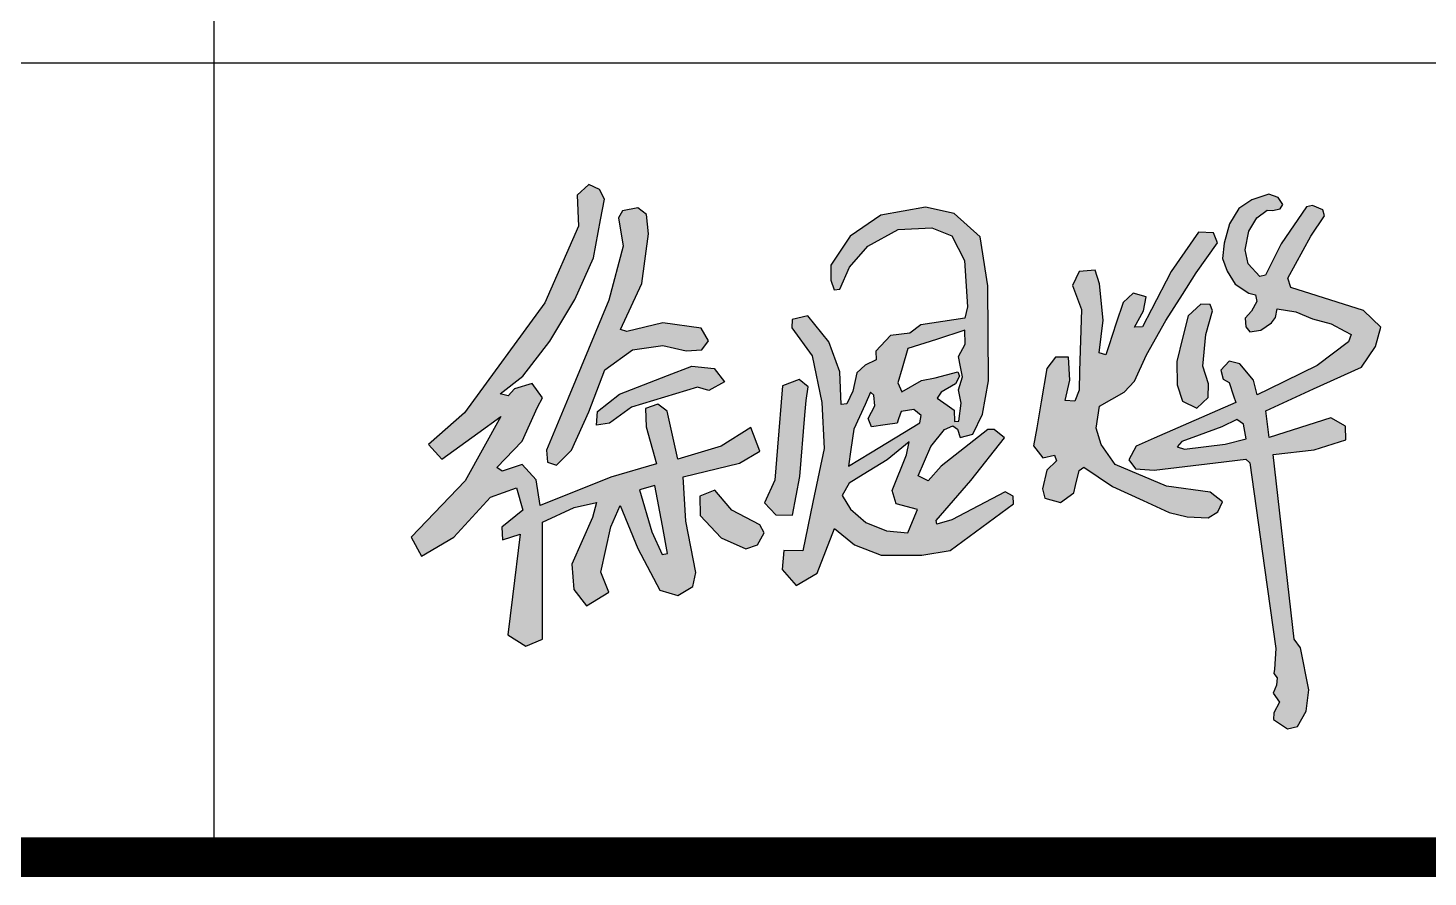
# Model space of a CAD drawing. Extents: x -417156 to 1571408, y 205758 to 1045562.
# Drawn here: x 1045595 to 1047358, y 1020801 to 1021870 of the extents above; entities that cross this region are included whole.
import ezdxf

# ---------------------------------------------------------------- set-up
doc = ezdxf.new("R2010")
doc.units = 0
doc.header["$LTSCALE"] = 1000
doc.header["$MEASUREMENT"] = 0
doc.layers.get('0').update_dxf_attribs({"linetype": 'CONTINUOUS'})
doc.layers.add('PP-PM-TK', color=7, linetype='CONTINUOUS')
doc.layers.add('PUB_TITLE', color=4, linetype='CONTINUOUS')

msp = doc.modelspace()

# ---------------------------------------------------------------- hatches: boundary and pattern name
h = msp.add_hatch(color=256)
h.paths.add_polyline_path([(1047125.7, 1021370.7), (1047117.5, 1021376.6), (1047098.4, 1021367.4), (1047070.1, 1021357), (1047048, 1021348.8), (1047042.4, 1021342.2), (1047051.3, 1021339.2), (1047102.7, 1021345.8), (1047129, 1021352.2)], flags=16)
h.paths.add_polyline_path([(1047155.7, 1021640.4), (1047162.2, 1021639.9), (1047171.8, 1021642), (1047175.4, 1021647.4), (1047169.3, 1021656.4), (1047157.8, 1021660.3), (1047136.2, 1021653.2), (1047119.9, 1021642.2), (1047108.2, 1021622.9), (1047101.3, 1021598.8), (1047099.4, 1021579.6), (1047105.1, 1021563.3), (1047115.1, 1021547), (1047132.3, 1021535.9), (1047141, 1021533.6), (1047142.7, 1021525.3), (1047135.8, 1021512.9), (1047127.8, 1021504.2), (1047128.7, 1021493.3), (1047133.7, 1021486.9), (1047147.7, 1021489.2), (1047161.1, 1021498.6), (1047166.3, 1021505), (1047168, 1021516.1), (1047191.5, 1021512.4), (1047212.8, 1021503.4), (1047236.3, 1021497.3), (1047253.4, 1021487.9), (1047261.3, 1021483.6), (1047258, 1021474.4), (1047218.7, 1021444.8), (1047157.8, 1021414.9), (1047143, 1021407.6), (1047138.4, 1021426.4), (1047121.2, 1021446.7), (1047107.6, 1021450.2), (1047097.1, 1021438.9), (1047100.3, 1021427.4), (1047107.8, 1021423.3), (1047113.3, 1021406.5), (1047116, 1021398.1), (1047013.2, 1021353.1), (1046990.7, 1021343.3), (1046981.4, 1021325.9), (1046989.8, 1021314.4), (1047013.4, 1021312.9), (1047090.6, 1021322.1), (1047128.6, 1021326.6), (1047133.9, 1021322.3), (1047152.3, 1021190.1), (1047166.4, 1021088.4), (1047164.9, 1021062.4), (1047163.9, 1021056.7), (1047168.3, 1021051.6), (1047167.4, 1021042), (1047163.1, 1021032.3), (1047171, 1021020.9), (1047163.9, 1021007.5), (1047163.7, 1020998.9), (1047181.3, 1020987.1), (1047194, 1020990.2), (1047204.7, 1021009.4), (1047208.1, 1021036.4), (1047197.5, 1021089.4), (1047189.7, 1021100.1), (1047163.1, 1021332.5), (1047214.8, 1021338.7), (1047254.5, 1021351.1), (1047254.1, 1021368.4), (1047235.9, 1021378.7), (1047158.2, 1021353.9), (1047154, 1021387.8), (1047214, 1021415.1), (1047274.5, 1021442.6), (1047292.2, 1021468.5), (1047298.8, 1021492.9), (1047276.9, 1021514), (1047185.5, 1021542.9), (1047181.7, 1021554.5), (1047210.5, 1021607.5), (1047227.6, 1021633.1), (1047225.9, 1021640.8), (1047212.8, 1021646.3), (1047205, 1021644.5), (1047173.4, 1021597.8), (1047153.7, 1021558.2), (1047146.2, 1021556.6), (1047131.5, 1021572.8), (1047127.9, 1021590.4), (1047132.6, 1021613.6), (1047142.7, 1021630.5)])
h.paths.add_polyline_path([(1047083.6, 1021521.3), (1047072.1, 1021522), (1047056, 1021507.1), (1047049, 1021479), (1047041.8, 1021449.7), (1047042.1, 1021420.5), (1047049, 1021399.6), (1047066.9, 1021391.1), (1047081.2, 1021404.5), (1047081.8, 1021421.4), (1047074.5, 1021443.8), (1047078.4, 1021483.5), (1047086.6, 1021513.5)], flags=17)
h.paths.add_polyline_path([(1046944.3, 1021547.7), (1046939.1, 1021564.7), (1046918.6, 1021562.9), (1046910.3, 1021545.6), (1046921.8, 1021515), (1046919.3, 1021437.5), (1046918.6, 1021413.8), (1046913.5, 1021399.8), (1046901.3, 1021400.6), (1046907, 1021426.1), (1046905.2, 1021455), (1046889, 1021455.3), (1046878.2, 1021440.9), (1046871, 1021399.1), (1046865.3, 1021366), (1046861.4, 1021343.7), (1046873.1, 1021328.5), (1046887.9, 1021331.7), (1046890.1, 1021324.5), (1046878.2, 1021313.1), (1046872.8, 1021289.4), (1046875.7, 1021277.5), (1046895.1, 1021272.1), (1046912.1, 1021284.3), (1046914.2, 1021293.7), (1046918.6, 1021312.4), (1046924.7, 1021316.7), (1046960.8, 1021292.2), (1046999.4, 1021274.6), (1047032.2, 1021259.6), (1047054.9, 1021254.1), (1047081.2, 1021253), (1047093.5, 1021260.5), (1047099.2, 1021273.2), (1047083.7, 1021285.4), (1047028.6, 1021292.6), (1046964, 1021320.1), (1046946.7, 1021345), (1046940.2, 1021365.9), (1046944.5, 1021393.6), (1046975.6, 1021410.9), (1046988.5, 1021424.9), (1047003.5, 1021458.2), (1047028, 1021501.2), (1047048.8, 1021533.9), (1047066.2, 1021561.2), (1047092.9, 1021599.2), (1047088, 1021611.5), (1047069.2, 1021612.4), (1047034.8, 1021563.2), (1047009.8, 1021515.1), (1046998.5, 1021493.3), (1046988.3, 1021493), (1046999.7, 1021513.6), (1047003.1, 1021531.1), (1046986.8, 1021535.7), (1046974.1, 1021524.1), (1046965.5, 1021497.9), (1046956.1, 1021469.5), (1046952.4, 1021458.2), (1046944, 1021460.7), (1046948.9, 1021501.9)])
h.paths.add_polyline_path([(1046701.2, 1021332.1), (1046704.5, 1021348.4), (1046677, 1021325.9), (1046646.6, 1021307.5), (1046629, 1021296.7), (1046620.4, 1021281.2), (1046630.6, 1021263.6), (1046650.3, 1021247.2), (1046676.2, 1021236.6), (1046702.8, 1021234.1), (1046713.9, 1021260.3), (1046715.2, 1021263.4), (1046688.5, 1021270.6), (1046683.1, 1021287.4)], flags=16)
h.paths.add_polyline_path([(1046775.3, 1021471.4), (1046775, 1021489), (1046739, 1021477.6), (1046703, 1021466.2), (1046695.9, 1021441.3), (1046690.5, 1021422.7), (1046695.5, 1021411.6), (1046720.1, 1021425.7), (1046737.4, 1021429.3), (1046766.1, 1021436.8), (1046768.1, 1021431.2), (1046762.9, 1021421.4), (1046745.2, 1021411), (1046740, 1021403.5), (1046752.4, 1021394.7), (1046761.2, 1021388.4), (1046761.6, 1021374.1), (1046767.4, 1021374.7), (1046770.1, 1021397.3), (1046766.8, 1021414.2), (1046772, 1021430.2), (1046769.4, 1021443), (1046766.7, 1021456.2)], flags=16)
h.paths.add_polyline_path([(1046660.3, 1021407.5), (1046655.9, 1021410.9), (1046649.1, 1021395.7), (1046635.2, 1021364.4), (1046631.3, 1021339.1), (1046628.1, 1021318), (1046655.9, 1021334.9), (1046718, 1021372.6), (1046719.9, 1021381.8), (1046710.5, 1021389.1), (1046694.4, 1021386.6), (1046691.4, 1021377.7), (1046689.6, 1021371.9), (1046674.4, 1021369.8), (1046657.4, 1021367.5), (1046653.1, 1021377.9), (1046661.6, 1021394)], flags=16)
h.paths.add_polyline_path([(1046603.6, 1021474.6), (1046576.9, 1021507.2), (1046557.3, 1021502.7), (1046556.8, 1021492.1), (1046582.5, 1021457), (1046594.5, 1021398.2), (1046597.5, 1021340.1), (1046583.5, 1021272.7), (1046570.6, 1021211.4), (1046546.8, 1021211.9), (1046544.7, 1021187.8), (1046562.3, 1021167.7), (1046589, 1021183.3), (1046610.6, 1021239.6), (1046635.8, 1021219), (1046669.5, 1021205.9), (1046720.8, 1021205.9), (1046756.5, 1021211.9), (1046835.9, 1021270.7), (1046835.6, 1021280.3), (1046825.7, 1021285.7), (1046758.3, 1021250.4), (1046739.6, 1021244.8), (1046738.6, 1021249.7), (1046782.3, 1021299.8), (1046824.9, 1021353.5), (1046811.6, 1021364), (1046803.8, 1021364), (1046745, 1021317.9), (1046728.6, 1021299.3), (1046715.9, 1021305.8), (1046732, 1021342.7), (1046749.2, 1021364.3), (1046759.6, 1021368.6), (1046765.4, 1021364.7), (1046768.9, 1021353.9), (1046784.9, 1021358.1), (1046796.9, 1021383.4), (1046804.7, 1021425.3), (1046803.9, 1021545.1), (1046794.2, 1021606.6), (1046761.5, 1021635.9), (1046725.4, 1021644.2), (1046668.8, 1021633.9), (1046630.3, 1021607.6), (1046605.9, 1021571.1), (1046606, 1021552.2), (1046610.4, 1021540.1), (1046617.2, 1021540.9), (1046629.5, 1021568.3), (1046652.8, 1021595.1), (1046691, 1021615.7), (1046733.1, 1021617.9), (1046758.4, 1021608), (1046774.3, 1021576.7), (1046778.1, 1021518.4), (1046774.7, 1021504.3), (1046719.3, 1021495.7), (1046705.6, 1021485.4), (1046681.1, 1021482.4), (1046662.7, 1021462.9), (1046663.1, 1021451.8), (1046649.4, 1021445.3), (1046638.6, 1021435.5), (1046633.9, 1021412.3), (1046626.2, 1021396.5), (1046619.2, 1021395.4), (1046617.4, 1021436.5)])
h.paths.add_polyline_path([(1046577.6, 1021418), (1046566.1, 1021427), (1046545.3, 1021419.2), (1046538.8, 1021341.9), (1046535.3, 1021300.4), (1046522.6, 1021271.7), (1046536.9, 1021256.8), (1046557.7, 1021256.1), (1046566.8, 1021304.8), (1046573.3, 1021382.2), (1046574.8, 1021400.6)])
h.paths.add_polyline_path([(1046459.9, 1021287.8), (1046441.1, 1021280.2), (1046441.4, 1021255.9), (1046468, 1021227.7), (1046498.8, 1021213.8), (1046513.7, 1021219), (1046522.1, 1021234.2), (1046516.6, 1021243.9), (1046481.3, 1021262.7), (1046464.4, 1021282.4)])
h.paths.add_polyline_path([(1046384.5, 1021293.7), (1046365.2, 1021288.3), (1046380.4, 1021235.1), (1046393.4, 1021206.6), (1046400.5, 1021207.9), (1046394, 1021242.6)], flags=16)
h.paths.add_polyline_path([(1046310.7, 1021369.4), (1046312, 1021386.8), (1046340, 1021408.5), (1046400.2, 1021431.9), (1046431.1, 1021443.9), (1046459.1, 1021441.1), (1046471.9, 1021424.3), (1046452.5, 1021413.1), (1046438, 1021417.4), (1046355.1, 1021392.4), (1046327.4, 1021372)], flags=17)
h.paths.add_polyline_path([(1046373.8, 1021635), (1046363.1, 1021643), (1046343.8, 1021639.3), (1046338.7, 1021630.8), (1046344.4, 1021594.9), (1046326.5, 1021526.8), (1046275.2, 1021403.6), (1046248.1, 1021338.2), (1046249.1, 1021323), (1046260.3, 1021319), (1046279.3, 1021337.9), (1046301.3, 1021386.2), (1046321.3, 1021439.3), (1046356.4, 1021464.6), (1046394.3, 1021469.7), (1046423.8, 1021463.1), (1046443.5, 1021464.3), (1046451.9, 1021475.9), (1046442.6, 1021491.7), (1046394.6, 1021498.6), (1046349, 1021487.3), (1046341.2, 1021489.9), (1046367.8, 1021547.9), (1046376.4, 1021610.6)], flags=17)
h.paths.add_polyline_path([(1046314.6, 1021666.2), (1046301.3, 1021672.4), (1046286.6, 1021659.1), (1046288.2, 1021620), (1046245.9, 1021523.6), (1046144.7, 1021385), (1046099.2, 1021345.1), (1046115.9, 1021326.8), (1046161.4, 1021359.5), (1046190.4, 1021380.3), (1046145.4, 1021299.4), (1046077.6, 1021228.5), (1046090.4, 1021204.6), (1046131.1, 1021228.5), (1046177.3, 1021278.7), (1046210, 1021290.6), (1046218, 1021262.7), (1046191.7, 1021241.2), (1046192.5, 1021225.3), (1046214.8, 1021232.5), (1046205.2, 1021153.6), (1046199.4, 1021105.7), (1046222, 1021091.4), (1046242.7, 1021100.2), (1046242.7, 1021247.6), (1046282.6, 1021265.9), (1046310.9, 1021272.1), (1046305.9, 1021253.1), (1046279.6, 1021194.5), (1046282.4, 1021162.7), (1046298.1, 1021142.1), (1046326.6, 1021159.4), (1046316.5, 1021184.5), (1046328.8, 1021241.4), (1046340.6, 1021268.2), (1046362.9, 1021214.1), (1046390.8, 1021161.6), (1046413.2, 1021154.9), (1046432.2, 1021166.6), (1046436.1, 1021183.9), (1046423.3, 1021248.7), (1046419.9, 1021304.5), (1046490.9, 1021321.8), (1046516.6, 1021336.9), (1046505.4, 1021366.5), (1046468, 1021343), (1046413.2, 1021326.8), (1046399.8, 1021387.1), (1046388.1, 1021396.1), (1046372.4, 1021390.5), (1046373.5, 1021367.6), (1046386.4, 1021320.7), (1046328.8, 1021303.9), (1046240, 1021268.2), (1046234.9, 1021300.6), (1046217.1, 1021320.1), (1046191.9, 1021311.8), (1046185.2, 1021316.2), (1046217.1, 1021349.2), (1046236.6, 1021392.2), (1046242.8, 1021404.1), (1046229.9, 1021421.9), (1046207.6, 1021415.2), (1046199.7, 1021406.3), (1046189.7, 1021409.1), (1046218.2, 1021431.4), (1046252.3, 1021475.5), (1046283.6, 1021527.7), (1046307, 1021580.2), (1046316, 1021628.2), (1046320.8, 1021654)])

# ---------------------------------------------------------------- linework, layer by layer
for p, q in [((1046301.3, 1021672.4), (1046286.6, 1021659.1)), ((1046314.6, 1021666.2), (1046301.3, 1021672.4)), ((1046320.8, 1021654), (1046314.6, 1021666.2)), ((1046286.6, 1021659.1), (1046288.2, 1021620)), ((1046316, 1021628.2), (1046320.8, 1021654)), ((1046725.4, 1021644.2), (1046668.8, 1021633.9)), ((1046761.5, 1021635.9), (1046725.4, 1021644.2)), ((1047136.2, 1021653.2), (1047119.9, 1021642.2)), ((1047157.8, 1021660.3), (1047136.2, 1021653.2)), ((1047169.3, 1021656.4), (1047157.8, 1021660.3)), ((1047175.4, 1021647.4), (1047169.3, 1021656.4)), ((1047171.8, 1021642), (1047175.4, 1021647.4)), ((1047205, 1021644.5), (1047173.4, 1021597.8)), ((1047212.8, 1021646.3), (1047205, 1021644.5)), ((1047225.9, 1021640.8), (1047212.8, 1021646.3)), ((1046307, 1021580.2), (1046316, 1021628.2)), ((1046343.8, 1021639.3), (1046338.7, 1021630.8)), ((1046338.7, 1021630.8), (1046344.4, 1021594.9)), ((1046363.1, 1021643), (1046343.8, 1021639.3)), ((1046373.8, 1021635), (1046363.1, 1021643)), ((1046376.4, 1021610.6), (1046373.8, 1021635)), ((1046668.8, 1021633.9), (1046630.3, 1021607.6)), ((1046794.2, 1021606.6), (1046761.5, 1021635.9)), ((1047119.9, 1021642.2), (1047108.2, 1021622.9)), ((1047132.6, 1021613.6), (1047142.7, 1021630.5)), ((1047142.7, 1021630.5), (1047155.7, 1021640.4)), ((1047155.7, 1021640.4), (1047162.2, 1021639.9)), ((1047162.2, 1021639.9), (1047171.8, 1021642)), ((1047210.5, 1021607.5), (1047227.6, 1021633.1)), ((1047227.6, 1021633.1), (1047225.9, 1021640.8)), ((1046288.2, 1021620), (1046245.9, 1021523.6)), ((1046367.8, 1021547.9), (1046376.4, 1021610.6)), ((1046652.8, 1021595.1), (1046691, 1021615.7)), ((1046691, 1021615.7), (1046733.1, 1021617.9)), ((1046733.1, 1021617.9), (1046758.4, 1021608)), ((1047069.2, 1021612.4), (1047034.8, 1021563.2)), ((1047088, 1021611.5), (1047069.2, 1021612.4)), ((1047092.9, 1021599.2), (1047088, 1021611.5)), ((1047108.2, 1021622.9), (1047101.3, 1021598.8)), ((1047127.9, 1021590.4), (1047132.6, 1021613.6)), ((1046344.4, 1021594.9), (1046326.5, 1021526.8)), ((1046630.3, 1021607.6), (1046605.9, 1021571.1)), ((1046629.5, 1021568.3), (1046652.8, 1021595.1)), ((1046758.4, 1021608), (1046774.3, 1021576.7)), ((1046803.9, 1021545.1), (1046794.2, 1021606.6)), ((1047066.2, 1021561.2), (1047092.9, 1021599.2)), ((1047101.3, 1021598.8), (1047099.4, 1021579.6)), ((1047173.4, 1021597.8), (1047153.7, 1021558.2)), ((1047181.7, 1021554.5), (1047210.5, 1021607.5)), ((1046283.6, 1021527.7), (1046307, 1021580.2)), ((1046774.3, 1021576.7), (1046778.1, 1021518.4)), ((1047099.4, 1021579.6), (1047105.1, 1021563.3)), ((1047131.5, 1021572.8), (1047127.9, 1021590.4)), ((1046605.9, 1021571.1), (1046606, 1021552.2)), ((1046617.2, 1021540.9), (1046629.5, 1021568.3)), ((1046918.6, 1021562.9), (1046910.3, 1021545.6)), ((1046939.1, 1021564.7), (1046918.6, 1021562.9)), ((1046944.3, 1021547.7), (1046939.1, 1021564.7)), ((1047034.8, 1021563.2), (1047009.8, 1021515.1)), ((1047048.8, 1021533.9), (1047066.2, 1021561.2)), ((1047105.1, 1021563.3), (1047115.1, 1021547)), ((1047146.2, 1021556.6), (1047131.5, 1021572.8)), ((1047153.7, 1021558.2), (1047146.2, 1021556.6)), ((1046341.2, 1021489.9), (1046367.8, 1021547.9)), ((1046606, 1021552.2), (1046610.4, 1021540.1)), ((1046610.4, 1021540.1), (1046617.2, 1021540.9)), ((1046804.7, 1021425.3), (1046803.9, 1021545.1)), ((1046910.3, 1021545.6), (1046921.8, 1021515)), ((1046948.9, 1021501.9), (1046944.3, 1021547.7)), ((1047115.1, 1021547), (1047132.3, 1021535.9)), ((1047185.5, 1021542.9), (1047181.7, 1021554.5)), ((1047276.9, 1021514), (1047185.5, 1021542.9)), ((1046245.9, 1021523.6), (1046144.7, 1021385)), ((1046252.3, 1021475.5), (1046283.6, 1021527.7)), ((1046326.5, 1021526.8), (1046275.2, 1021403.6)), ((1046974.1, 1021524.1), (1046965.5, 1021497.9)), ((1046986.8, 1021535.7), (1046974.1, 1021524.1)), ((1047003.1, 1021531.1), (1046986.8, 1021535.7)), ((1046999.7, 1021513.6), (1047003.1, 1021531.1)), ((1047028, 1021501.2), (1047048.8, 1021533.9)), ((1047072.1, 1021522), (1047056, 1021507.1)), ((1047083.6, 1021521.3), (1047072.1, 1021522)), ((1047086.6, 1021513.5), (1047083.6, 1021521.3)), ((1047132.3, 1021535.9), (1047141, 1021533.6)), ((1047142.7, 1021525.3), (1047135.8, 1021512.9)), ((1047141, 1021533.6), (1047142.7, 1021525.3)), ((1046557.3, 1021502.7), (1046556.8, 1021492.1)), ((1046576.9, 1021507.2), (1046557.3, 1021502.7)), ((1046603.6, 1021474.6), (1046576.9, 1021507.2)), ((1046774.7, 1021504.3), (1046719.3, 1021495.7)), ((1046778.1, 1021518.4), (1046774.7, 1021504.3)), ((1046921.8, 1021515), (1046919.3, 1021437.5)), ((1046988.3, 1021493), (1046999.7, 1021513.6)), ((1047009.8, 1021515.1), (1046998.5, 1021493.3)), ((1047056, 1021507.1), (1047049, 1021479)), ((1047078.4, 1021483.5), (1047086.6, 1021513.5)), ((1047135.8, 1021512.9), (1047127.8, 1021504.2)), ((1047127.8, 1021504.2), (1047128.7, 1021493.3)), ((1047161.1, 1021498.6), (1047166.3, 1021505)), ((1047166.3, 1021505), (1047168, 1021516.1)), ((1047168, 1021516.1), (1047191.5, 1021512.4)), ((1047191.5, 1021512.4), (1047212.8, 1021503.4)), ((1047212.8, 1021503.4), (1047236.3, 1021497.3)), ((1047298.8, 1021492.9), (1047276.9, 1021514)), ((1046349, 1021487.3), (1046341.2, 1021489.9)), ((1046394.6, 1021498.6), (1046349, 1021487.3)), ((1046442.6, 1021491.7), (1046394.6, 1021498.6)), ((1046451.9, 1021475.9), (1046442.6, 1021491.7)), ((1046556.8, 1021492.1), (1046582.5, 1021457)), ((1046705.6, 1021485.4), (1046681.1, 1021482.4)), ((1046719.3, 1021495.7), (1046705.6, 1021485.4)), ((1046775, 1021489), (1046739, 1021477.6)), ((1046775.3, 1021471.4), (1046775, 1021489)), ((1046944, 1021460.7), (1046948.9, 1021501.9)), ((1046965.5, 1021497.9), (1046956.1, 1021469.5)), ((1046998.5, 1021493.3), (1046988.3, 1021493)), ((1047003.5, 1021458.2), (1047028, 1021501.2)), ((1047128.7, 1021493.3), (1047133.7, 1021486.9)), ((1047133.7, 1021486.9), (1047147.7, 1021489.2)), ((1047147.7, 1021489.2), (1047161.1, 1021498.6)), ((1047236.3, 1021497.3), (1047253.4, 1021487.9)), ((1047253.4, 1021487.9), (1047261.3, 1021483.6)), ((1047292.2, 1021468.5), (1047298.8, 1021492.9)), ((1046218.2, 1021431.4), (1046252.3, 1021475.5)), ((1046356.4, 1021464.6), (1046394.3, 1021469.7)), ((1046394.3, 1021469.7), (1046423.8, 1021463.1)), ((1046443.5, 1021464.3), (1046451.9, 1021475.9)), ((1046617.4, 1021436.5), (1046603.6, 1021474.6)), ((1046681.1, 1021482.4), (1046662.7, 1021462.9)), ((1046739, 1021477.6), (1046703, 1021466.2)), ((1046766.7, 1021456.2), (1046775.3, 1021471.4)), ((1046956.1, 1021469.5), (1046952.4, 1021458.2)), ((1047049, 1021479), (1047041.8, 1021449.7)), ((1047074.5, 1021443.8), (1047078.4, 1021483.5)), ((1047258, 1021474.4), (1047218.7, 1021444.8)), ((1047261.3, 1021483.6), (1047258, 1021474.4)), ((1047274.5, 1021442.6), (1047292.2, 1021468.5)), ((1046321.3, 1021439.3), (1046356.4, 1021464.6)), ((1046423.8, 1021463.1), (1046443.5, 1021464.3)), ((1046582.5, 1021457), (1046594.5, 1021398.2)), ((1046663.1, 1021451.8), (1046649.4, 1021445.3)), ((1046662.7, 1021462.9), (1046663.1, 1021451.8)), ((1046703, 1021466.2), (1046695.9, 1021441.3)), ((1046769.4, 1021443), (1046766.7, 1021456.2)), ((1046889, 1021455.3), (1046878.2, 1021440.9)), ((1046905.2, 1021455), (1046889, 1021455.3)), ((1046907, 1021426.1), (1046905.2, 1021455)), ((1046952.4, 1021458.2), (1046944, 1021460.7)), ((1046988.5, 1021424.9), (1047003.5, 1021458.2)), ((1047041.8, 1021449.7), (1047042.1, 1021420.5)), ((1047107.6, 1021450.2), (1047097.1, 1021438.9)), ((1047121.2, 1021446.7), (1047107.6, 1021450.2)), ((1046301.3, 1021386.2), (1046321.3, 1021439.3)), ((1046340, 1021408.5), (1046400.2, 1021431.9)), ((1046400.2, 1021431.9), (1046431.1, 1021443.9)), ((1046431.1, 1021443.9), (1046459.1, 1021441.1)), ((1046459.1, 1021441.1), (1046471.9, 1021424.3)), ((1046619.2, 1021395.4), (1046617.4, 1021436.5)), ((1046638.6, 1021435.5), (1046633.9, 1021412.3)), ((1046649.4, 1021445.3), (1046638.6, 1021435.5)), ((1046695.9, 1021441.3), (1046690.5, 1021422.7)), ((1046737.4, 1021429.3), (1046766.1, 1021436.8)), ((1046766.1, 1021436.8), (1046768.1, 1021431.2)), ((1046772, 1021430.2), (1046769.4, 1021443)), ((1046878.2, 1021440.9), (1046871, 1021399.1)), ((1046919.3, 1021437.5), (1046918.6, 1021413.8)), ((1047081.8, 1021421.4), (1047074.5, 1021443.8)), ((1047097.1, 1021438.9), (1047100.3, 1021427.4)), ((1047138.4, 1021426.4), (1047121.2, 1021446.7)), ((1047218.7, 1021444.8), (1047157.8, 1021414.9)), ((1047214, 1021415.1), (1047274.5, 1021442.6)), ((1046189.7, 1021409.1), (1046218.2, 1021431.4)), ((1046207.6, 1021415.2), (1046199.7, 1021406.3)), ((1046229.9, 1021421.9), (1046207.6, 1021415.2)), ((1046242.8, 1021404.1), (1046229.9, 1021421.9)), ((1046438, 1021417.4), (1046355.1, 1021392.4)), ((1046452.5, 1021413.1), (1046438, 1021417.4)), ((1046471.9, 1021424.3), (1046452.5, 1021413.1)), ((1046545.3, 1021419.2), (1046538.8, 1021341.9)), ((1046566.1, 1021427), (1046545.3, 1021419.2)), ((1046577.6, 1021418), (1046566.1, 1021427)), ((1046574.8, 1021400.6), (1046577.6, 1021418)), ((1046690.5, 1021422.7), (1046695.5, 1021411.6)), ((1046695.5, 1021411.6), (1046720.1, 1021425.7)), ((1046720.1, 1021425.7), (1046737.4, 1021429.3)), ((1046762.9, 1021421.4), (1046745.2, 1021411)), ((1046768.1, 1021431.2), (1046762.9, 1021421.4)), ((1046766.8, 1021414.2), (1046772, 1021430.2)), ((1046770.1, 1021397.3), (1046766.8, 1021414.2)), ((1046796.9, 1021383.4), (1046804.7, 1021425.3)), ((1046901.3, 1021400.6), (1046907, 1021426.1)), ((1046975.6, 1021410.9), (1046988.5, 1021424.9)), ((1047042.1, 1021420.5), (1047049, 1021399.6)), ((1047081.2, 1021404.5), (1047081.8, 1021421.4)), ((1047100.3, 1021427.4), (1047107.8, 1021423.3)), ((1047107.8, 1021423.3), (1047113.3, 1021406.5)), ((1047143, 1021407.6), (1047138.4, 1021426.4)), ((1047157.8, 1021414.9), (1047143, 1021407.6)), ((1047154, 1021387.8), (1047214, 1021415.1)), ((1046199.7, 1021406.3), (1046189.7, 1021409.1)), ((1046236.6, 1021392.2), (1046242.8, 1021404.1)), ((1046275.2, 1021403.6), (1046248.1, 1021338.2)), ((1046312, 1021386.8), (1046340, 1021408.5)), ((1046573.3, 1021382.2), (1046574.8, 1021400.6)), ((1046594.5, 1021398.2), (1046597.5, 1021340.1)), ((1046633.9, 1021412.3), (1046626.2, 1021396.5)), ((1046655.9, 1021410.9), (1046649.1, 1021395.7)), ((1046660.3, 1021407.5), (1046655.9, 1021410.9)), ((1046661.6, 1021394), (1046660.3, 1021407.5)), ((1046745.2, 1021411), (1046740, 1021403.5)), ((1046740, 1021403.5), (1046752.4, 1021394.7)), ((1046767.4, 1021374.7), (1046770.1, 1021397.3)), ((1046871, 1021399.1), (1046865.3, 1021366)), ((1046913.5, 1021399.8), (1046901.3, 1021400.6)), ((1046918.6, 1021413.8), (1046913.5, 1021399.8)), ((1046944.5, 1021393.6), (1046975.6, 1021410.9)), ((1047116, 1021398.1), (1047013.2, 1021353.1)), ((1047049, 1021399.6), (1047066.9, 1021391.1)), ((1047066.9, 1021391.1), (1047081.2, 1021404.5)), ((1047113.3, 1021406.5), (1047116, 1021398.1)), ((1046144.7, 1021385), (1046099.2, 1021345.1)), ((1046190.4, 1021380.3), (1046145.4, 1021299.4)), ((1046161.4, 1021359.5), (1046190.4, 1021380.3)), ((1046190.4, 1021380.3), (1046190.4, 1021380.3)), ((1046217.1, 1021349.2), (1046236.6, 1021392.2)), ((1046279.3, 1021337.9), (1046301.3, 1021386.2)), ((1046310.7, 1021369.4), (1046312, 1021386.8)), ((1046355.1, 1021392.4), (1046327.4, 1021372)), ((1046388.1, 1021396.1), (1046372.4, 1021390.5)), ((1046372.4, 1021390.5), (1046373.5, 1021367.6)), ((1046399.8, 1021387.1), (1046388.1, 1021396.1)), ((1046413.2, 1021326.8), (1046399.8, 1021387.1)), ((1046566.8, 1021304.8), (1046573.3, 1021382.2)), ((1046626.2, 1021396.5), (1046619.2, 1021395.4)), ((1046649.1, 1021395.7), (1046635.2, 1021364.4)), ((1046653.1, 1021377.9), (1046661.6, 1021394)), ((1046694.4, 1021386.6), (1046691.4, 1021377.7)), ((1046710.5, 1021389.1), (1046694.4, 1021386.6)), ((1046719.9, 1021381.8), (1046710.5, 1021389.1)), ((1046718, 1021372.6), (1046719.9, 1021381.8)), ((1046752.4, 1021394.7), (1046761.2, 1021388.4)), ((1046761.2, 1021388.4), (1046761.6, 1021374.1)), ((1046784.9, 1021358.1), (1046796.9, 1021383.4)), ((1046940.2, 1021365.9), (1046944.5, 1021393.6)), ((1047158.2, 1021353.9), (1047154, 1021387.8)), ((1046327.4, 1021372), (1046310.7, 1021369.4)), ((1046373.5, 1021367.6), (1046386.4, 1021320.7)), ((1046505.4, 1021366.5), (1046468, 1021343)), ((1046516.6, 1021336.9), (1046505.4, 1021366.5)), ((1046635.2, 1021364.4), (1046631.3, 1021339.1)), ((1046657.4, 1021367.5), (1046653.1, 1021377.9)), ((1046655.9, 1021334.9), (1046718, 1021372.6)), ((1046674.4, 1021369.8), (1046657.4, 1021367.5)), ((1046689.6, 1021371.9), (1046674.4, 1021369.8)), ((1046691.4, 1021377.7), (1046689.6, 1021371.9)), ((1046732, 1021342.7), (1046749.2, 1021364.3)), ((1046803.8, 1021364), (1046745, 1021317.9)), ((1046749.2, 1021364.3), (1046759.6, 1021368.6)), ((1046759.6, 1021368.6), (1046765.4, 1021364.7)), ((1046761.6, 1021374.1), (1046767.4, 1021374.7)), ((1046765.4, 1021364.7), (1046768.9, 1021353.9)), ((1046811.6, 1021364), (1046803.8, 1021364)), ((1046824.9, 1021353.5), (1046811.6, 1021364)), ((1046865.3, 1021366), (1046861.4, 1021343.7)), ((1046946.7, 1021345), (1046940.2, 1021365.9)), ((1047098.4, 1021367.4), (1047070.1, 1021357)), ((1047117.5, 1021376.6), (1047098.4, 1021367.4)), ((1047125.7, 1021370.7), (1047117.5, 1021376.6)), ((1047129, 1021352.2), (1047125.7, 1021370.7)), ((1047235.9, 1021378.7), (1047158.2, 1021353.9)), ((1047254.1, 1021368.4), (1047235.9, 1021378.7)), ((1047254.5, 1021351.1), (1047254.1, 1021368.4)), ((1046099.2, 1021345.1), (1046115.9, 1021326.8)), ((1046115.9, 1021326.8), (1046161.4, 1021359.5)), ((1046185.2, 1021316.2), (1046217.1, 1021349.2)), ((1046704.5, 1021348.4), (1046677, 1021325.9)), ((1046701.2, 1021332.1), (1046704.5, 1021348.4)), ((1046768.9, 1021353.9), (1046784.9, 1021358.1)), ((1046782.3, 1021299.8), (1046824.9, 1021353.5)), ((1046861.4, 1021343.7), (1046873.1, 1021328.5)), ((1046964, 1021320.1), (1046946.7, 1021345)), ((1047013.2, 1021353.1), (1046990.7, 1021343.3)), ((1047048, 1021348.8), (1047042.4, 1021342.2)), ((1047070.1, 1021357), (1047048, 1021348.8)), ((1047051.3, 1021339.2), (1047102.7, 1021345.8)), ((1047102.7, 1021345.8), (1047129, 1021352.2)), ((1047214.8, 1021338.7), (1047254.5, 1021351.1)), ((1046248.1, 1021338.2), (1046249.1, 1021323)), ((1046260.3, 1021319), (1046279.3, 1021337.9)), ((1046468, 1021343), (1046413.2, 1021326.8)), ((1046490.9, 1021321.8), (1046516.6, 1021336.9)), ((1046538.8, 1021341.9), (1046535.3, 1021300.4)), ((1046597.5, 1021340.1), (1046583.5, 1021272.7)), ((1046631.3, 1021339.1), (1046628.1, 1021318)), ((1046628.1, 1021318), (1046655.9, 1021334.9)), ((1046683.1, 1021287.4), (1046701.2, 1021332.1)), ((1046715.9, 1021305.8), (1046732, 1021342.7)), ((1046873.1, 1021328.5), (1046887.9, 1021331.7)), ((1046887.9, 1021331.7), (1046890.1, 1021324.5)), ((1046990.7, 1021343.3), (1046981.4, 1021325.9)), ((1047042.4, 1021342.2), (1047051.3, 1021339.2)), ((1047090.6, 1021322.1), (1047128.6, 1021326.6)), ((1047128.6, 1021326.6), (1047133.9, 1021322.3)), ((1047163.1, 1021332.5), (1047214.8, 1021338.7)), ((1047189.7, 1021100.1), (1047163.1, 1021332.5)), ((1046191.9, 1021311.8), (1046185.2, 1021316.2)), ((1046217.1, 1021320.1), (1046191.9, 1021311.8)), ((1046234.9, 1021300.6), (1046217.1, 1021320.1)), ((1046249.1, 1021323), (1046260.3, 1021319)), ((1046386.4, 1021320.7), (1046328.8, 1021303.9)), ((1046419.9, 1021304.5), (1046490.9, 1021321.8)), ((1046677, 1021325.9), (1046646.6, 1021307.5)), ((1046745, 1021317.9), (1046728.6, 1021299.3)), ((1046878.2, 1021313.1), (1046872.8, 1021289.4)), ((1046890.1, 1021324.5), (1046878.2, 1021313.1)), ((1046914.2, 1021293.7), (1046918.6, 1021312.4)), ((1046918.6, 1021312.4), (1046924.7, 1021316.7)), ((1046924.7, 1021316.7), (1046960.8, 1021292.2)), ((1047028.6, 1021292.6), (1046964, 1021320.1)), ((1046981.4, 1021325.9), (1046989.8, 1021314.4)), ((1046989.8, 1021314.4), (1047013.4, 1021312.9)), ((1047013.4, 1021312.9), (1047090.6, 1021322.1)), ((1047133.9, 1021322.3), (1047152.3, 1021190.1)), ((1046145.4, 1021299.4), (1046077.6, 1021228.5)), ((1046240, 1021268.2), (1046234.9, 1021300.6)), ((1046328.8, 1021303.9), (1046240, 1021268.2)), ((1046384.5, 1021293.7), (1046365.2, 1021288.3)), ((1046394, 1021242.6), (1046384.5, 1021293.7)), ((1046423.3, 1021248.7), (1046419.9, 1021304.5)), ((1046535.3, 1021300.4), (1046522.6, 1021271.7)), ((1046557.7, 1021256.1), (1046566.8, 1021304.8)), ((1046629, 1021296.7), (1046620.4, 1021281.2)), ((1046646.6, 1021307.5), (1046629, 1021296.7)), ((1046728.6, 1021299.3), (1046715.9, 1021305.8)), ((1046738.6, 1021249.7), (1046782.3, 1021299.8)), ((1046912.1, 1021284.3), (1046914.2, 1021293.7)), ((1046960.8, 1021292.2), (1046999.4, 1021274.6)), ((1047083.7, 1021285.4), (1047028.6, 1021292.6)), ((1046131.1, 1021228.5), (1046177.3, 1021278.7)), ((1046177.3, 1021278.7), (1046210, 1021290.6)), ((1046210, 1021290.6), (1046218, 1021262.7)), ((1046365.2, 1021288.3), (1046380.4, 1021235.1)), ((1046459.9, 1021287.8), (1046441.1, 1021280.2)), ((1046441.1, 1021280.2), (1046441.4, 1021255.9)), ((1046464.4, 1021282.4), (1046459.9, 1021287.8)), ((1046481.3, 1021262.7), (1046464.4, 1021282.4)), ((1046620.4, 1021281.2), (1046630.6, 1021263.6)), ((1046688.5, 1021270.6), (1046683.1, 1021287.4)), ((1046825.7, 1021285.7), (1046758.3, 1021250.4)), ((1046835.6, 1021280.3), (1046825.7, 1021285.7)), ((1046835.9, 1021270.7), (1046835.6, 1021280.3)), ((1046872.8, 1021289.4), (1046875.7, 1021277.5)), ((1046875.7, 1021277.5), (1046895.1, 1021272.1)), ((1046895.1, 1021272.1), (1046912.1, 1021284.3)), ((1046999.4, 1021274.6), (1047032.2, 1021259.6)), ((1047099.2, 1021273.2), (1047083.7, 1021285.4)), ((1047093.5, 1021260.5), (1047099.2, 1021273.2)), ((1046218, 1021262.7), (1046191.7, 1021241.2)), ((1046242.7, 1021247.6), (1046282.6, 1021265.9)), ((1046282.6, 1021265.9), (1046310.9, 1021272.1)), ((1046310.9, 1021272.1), (1046305.9, 1021253.1)), ((1046328.8, 1021241.4), (1046340.6, 1021268.2)), ((1046340.6, 1021268.2), (1046362.9, 1021214.1)), ((1046441.4, 1021255.9), (1046468, 1021227.7)), ((1046516.6, 1021243.9), (1046481.3, 1021262.7)), ((1046522.6, 1021271.7), (1046536.9, 1021256.8)), ((1046536.9, 1021256.8), (1046557.7, 1021256.1)), ((1046583.5, 1021272.7), (1046570.6, 1021211.4)), ((1046630.6, 1021263.6), (1046650.3, 1021247.2)), ((1046715.2, 1021263.4), (1046688.5, 1021270.6)), ((1046702.8, 1021234.1), (1046713.9, 1021260.3)), ((1046713.9, 1021260.3), (1046715.2, 1021263.4)), ((1046756.5, 1021211.9), (1046835.9, 1021270.7)), ((1047032.2, 1021259.6), (1047054.9, 1021254.1)), ((1047081.2, 1021253), (1047093.5, 1021260.5)), ((1046191.7, 1021241.2), (1046192.5, 1021225.3)), ((1046242.7, 1021100.2), (1046242.7, 1021247.6)), ((1046305.9, 1021253.1), (1046279.6, 1021194.5)), ((1046316.5, 1021184.5), (1046328.8, 1021241.4)), ((1046400.5, 1021207.9), (1046394, 1021242.6)), ((1046436.1, 1021183.9), (1046423.3, 1021248.7)), ((1046522.1, 1021234.2), (1046516.6, 1021243.9)), ((1046589, 1021183.3), (1046610.6, 1021239.6)), ((1046610.6, 1021239.6), (1046635.8, 1021219)), ((1046650.3, 1021247.2), (1046676.2, 1021236.6)), ((1046739.6, 1021244.8), (1046738.6, 1021249.7)), ((1046758.3, 1021250.4), (1046739.6, 1021244.8)), ((1047054.9, 1021254.1), (1047081.2, 1021253)), ((1046077.6, 1021228.5), (1046090.4, 1021204.6)), ((1046090.4, 1021204.6), (1046131.1, 1021228.5)), ((1046192.5, 1021225.3), (1046214.8, 1021232.5)), ((1046214.8, 1021232.5), (1046205.2, 1021153.6)), ((1046380.4, 1021235.1), (1046393.4, 1021206.6)), ((1046468, 1021227.7), (1046498.8, 1021213.8)), ((1046513.7, 1021219), (1046522.1, 1021234.2)), ((1046676.2, 1021236.6), (1046702.8, 1021234.1)), ((1046362.9, 1021214.1), (1046390.8, 1021161.6)), ((1046393.4, 1021206.6), (1046400.5, 1021207.9)), ((1046498.8, 1021213.8), (1046513.7, 1021219)), ((1046546.8, 1021211.9), (1046544.7, 1021187.8)), ((1046570.6, 1021211.4), (1046546.8, 1021211.9)), ((1046635.8, 1021219), (1046669.5, 1021205.9)), ((1046669.5, 1021205.9), (1046720.8, 1021205.9)), ((1046720.8, 1021205.9), (1046756.5, 1021211.9)), ((1046279.6, 1021194.5), (1046282.4, 1021162.7)), ((1046544.7, 1021187.8), (1046562.3, 1021167.7)), ((1047152.3, 1021190.1), (1047166.4, 1021088.4)), ((1046326.6, 1021159.4), (1046316.5, 1021184.5)), ((1046432.2, 1021166.6), (1046436.1, 1021183.9)), ((1046562.3, 1021167.7), (1046589, 1021183.3)), ((1046205.2, 1021153.6), (1046199.4, 1021105.7)), ((1046282.4, 1021162.7), (1046298.1, 1021142.1)), ((1046298.1, 1021142.1), (1046326.6, 1021159.4)), ((1046390.8, 1021161.6), (1046413.2, 1021154.9)), ((1046413.2, 1021154.9), (1046432.2, 1021166.6)), ((1046199.4, 1021105.7), (1046222, 1021091.4)), ((1046222, 1021091.4), (1046242.7, 1021100.2)), ((1047197.5, 1021089.4), (1047189.7, 1021100.1)), ((1047166.4, 1021088.4), (1047164.9, 1021062.4)), ((1047208.1, 1021036.4), (1047197.5, 1021089.4)), ((1047164.9, 1021062.4), (1047163.9, 1021056.7)), ((1047163.9, 1021056.7), (1047168.3, 1021051.6)), ((1047168.3, 1021051.6), (1047167.4, 1021042)), ((1047167.4, 1021042), (1047163.1, 1021032.3)), ((1047163.1, 1021032.3), (1047171, 1021020.9)), ((1047204.7, 1021009.4), (1047208.1, 1021036.4)), ((1047171, 1021020.9), (1047163.9, 1021007.5)), ((1047194, 1020990.2), (1047204.7, 1021009.4)), ((1047163.9, 1021007.5), (1047163.7, 1020998.9)), ((1047163.7, 1020998.9), (1047181.3, 1020987.1)), ((1047181.3, 1020987.1), (1047194, 1020990.2))]:
    msp.add_line(p, q)
at = {"layer": 'PP-PM-TK', "color": 4, "const_width": 20}
msp.add_lwpolyline([(1042129.3, 1020825.7), (1047629.3, 1020825.7)], dxfattribs=at)
at = {"layer": 'PUB_TITLE', "color": 4}
for p, q in [((1045829.3, 1020825.7), (1045829.3, 1027825.7)), ((1042129.3, 1021825.7), (1047629.3, 1021825.7)), ((1042129.3, 1020825.7), (1047629.3, 1020825.7))]:
    msp.add_line(p, q, dxfattribs=at)
at = {"layer": 'PUB_TITLE', "color": 4, "const_width": 50}
msp.add_lwpolyline([(1042129.3, 1020825.7), (1047629.3, 1020825.7)], dxfattribs=at)

doc.saveas('drawing.dxf')
